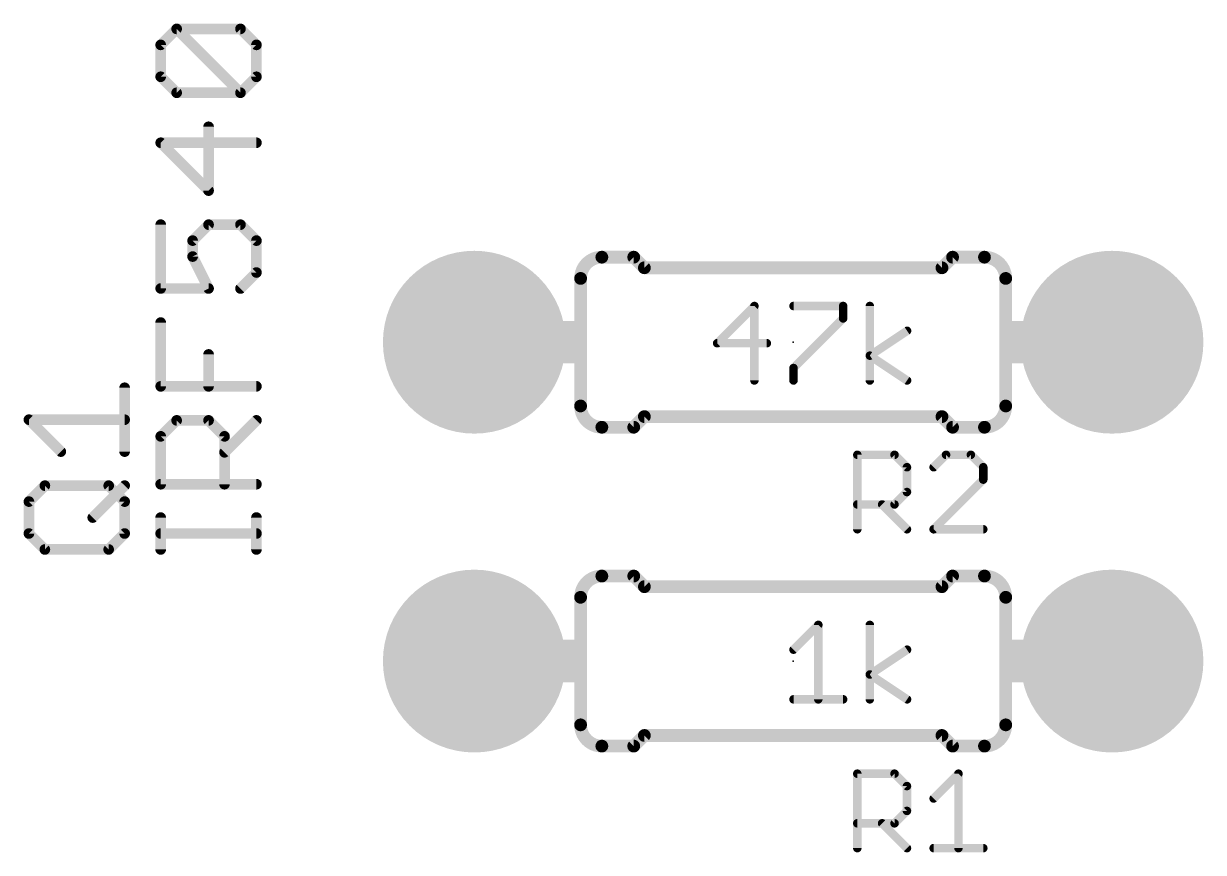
# Model space of a CAD drawing. Extents: x 28 to 146, y 32 to 158.
# Drawn here: x 58.11 to 72.21, y 136.14 to 146.05 of the extents above; entities that cross this region are included whole.
import ezdxf

# ---------------------------------------------------------------- set-up
doc = ezdxf.new("R2010")
doc.units = 0
for name, color, linetype in [('17', 94, 'CONTINUOUS'), ('21', 251, 'CONTINUOUS'), ('23', 178, 'CONTINUOUS'), ('25', 251, 'CONTINUOUS'), ('27', 251, 'CONTINUOUS'), ('51', 251, 'CONTINUOUS')]:
    doc.layers.add(name, color=color, linetype=linetype)

# ---------------------------------------------------------------- blocks, each defined once
blk = doc.blocks.new('RECT')
blk.add_solid([(-0.5, -0.5), (0.5, -0.5), (-0.5, 0.5), (0.5, 0.5)])
blk = doc.blocks.new('ROUNDP')
at = {"const_width": 0.5}
blk.add_lwpolyline([(0, -0.25, 1), (0, 0.25, 1), (0, -0.25)], format="xyb", dxfattribs=at)

msp = doc.modelspace()

# ---------------------------------------------------------------- linework, layer by layer
at = {"layer": '21'}
for points, const_width in [([(65.024, 143.256, 0.4142), (64.77, 143.002)], 0.1524), ([(65.024, 143.2941, 1), (65.024, 143.2179)], 0.0762), ([(65.024, 143.2179, 1), (65.024, 143.2941)], 0.0762), ([(65.4319, 143.2829, 1), (65.3781, 143.2291)], 0.0762), ([(65.405, 143.2179, 1), (65.405, 143.2941)], 0.0762), ([(69.215, 143.2941, 1), (69.215, 143.2179)], 0.0762), ([(69.2419, 143.2291, 1), (69.1881, 143.2829)], 0.0762), ([(69.85, 143.002, 0.4142), (69.596, 143.256)], 0.1524), ([(69.596, 143.2941, 1), (69.596, 143.2179)], 0.0762), ([(69.596, 143.2179, 1), (69.596, 143.2941)], 0.0762), ([(65.532, 143.1671, 1), (65.532, 143.0909)], 0.0762), ([(65.5051, 143.1021, 1), (65.5589, 143.1559)], 0.0762), ([(69.0611, 143.1559, 1), (69.1149, 143.1021)], 0.0762), ([(69.088, 143.0909, 1), (69.088, 143.1671)], 0.0762), ([(64.8081, 143.002, 1), (64.7319, 143.002)], 0.0762), ([(64.7319, 143.002, 1), (64.8081, 143.002)], 0.0762), ([(69.8881, 143.002, 1), (69.8119, 143.002)], 0.0762), ([(69.8119, 143.002, 1), (69.8881, 143.002)], 0.0762), ([(64.77, 141.478, 0.4142), (65.024, 141.224)], 0.1524), ([(64.8081, 141.478, 1), (64.7319, 141.478)], 0.0762), ([(69.596, 141.224, 0.4142), (69.85, 141.478)], 0.1524), ([(69.8881, 141.478, 1), (69.8119, 141.478)], 0.0762), ([(64.7319, 141.478, 1), (64.8081, 141.478)], 0.0762), ([(65.532, 141.3891, 1), (65.532, 141.3129)], 0.0762), ([(65.5589, 141.3241, 1), (65.5051, 141.3779)], 0.0762), ([(69.1149, 141.3779, 1), (69.0611, 141.3241)], 0.0762), ([(69.088, 141.3129, 1), (69.088, 141.3891)], 0.0762), ([(69.8119, 141.478, 1), (69.8881, 141.478)], 0.0762), ([(65.024, 141.2621, 1), (65.024, 141.1859)], 0.0762), ([(65.024, 141.1859, 1), (65.024, 141.2621)], 0.0762), ([(65.3781, 141.2509, 1), (65.4319, 141.1971)], 0.0762), ([(65.405, 141.1859, 1), (65.405, 141.2621)], 0.0762), ([(69.215, 141.2621, 1), (69.215, 141.1859)], 0.0762), ([(69.1881, 141.1971, 1), (69.2419, 141.2509)], 0.0762), ([(69.596, 141.2621, 1), (69.596, 141.1859)], 0.0762), ([(69.596, 141.1859, 1), (69.596, 141.2621)], 0.0762), ([(65.024, 139.446, 0.4142), (64.77, 139.192)], 0.1524), ([(65.024, 139.4841, 1), (65.024, 139.4079)], 0.0762), ([(65.024, 139.4079, 1), (65.024, 139.4841)], 0.0762), ([(65.4319, 139.4729, 1), (65.3781, 139.4191)], 0.0762), ([(65.405, 139.4079, 1), (65.405, 139.4841)], 0.0762), ([(69.215, 139.4841, 1), (69.215, 139.4079)], 0.0762), ([(69.2419, 139.4191, 1), (69.1881, 139.4729)], 0.0762), ([(69.85, 139.192, 0.4142), (69.596, 139.446)], 0.1524), ([(69.596, 139.4841, 1), (69.596, 139.4079)], 0.0762), ([(69.596, 139.4079, 1), (69.596, 139.4841)], 0.0762), ([(65.532, 139.3571, 1), (65.532, 139.2809)], 0.0762), ([(65.5051, 139.2921, 1), (65.5589, 139.3459)], 0.0762), ([(69.0611, 139.3459, 1), (69.1149, 139.2921)], 0.0762), ([(69.088, 139.2809, 1), (69.088, 139.3571)], 0.0762), ([(64.8081, 139.192, 1), (64.7319, 139.192)], 0.0762), ([(64.7319, 139.192, 1), (64.8081, 139.192)], 0.0762), ([(69.8881, 139.192, 1), (69.8119, 139.192)], 0.0762), ([(69.8119, 139.192, 1), (69.8881, 139.192)], 0.0762), ([(64.77, 137.668, 0.4142), (65.024, 137.414)], 0.1524), ([(64.8081, 137.668, 1), (64.7319, 137.668)], 0.0762), ([(69.596, 137.414, 0.4142), (69.85, 137.668)], 0.1524), ([(69.8881, 137.668, 1), (69.8119, 137.668)], 0.0762), ([(64.7319, 137.668, 1), (64.8081, 137.668)], 0.0762), ([(65.532, 137.5791, 1), (65.532, 137.5029)], 0.0762), ([(65.5589, 137.5141, 1), (65.5051, 137.5679)], 0.0762), ([(69.1149, 137.5679, 1), (69.0611, 137.5141)], 0.0762), ([(69.088, 137.5029, 1), (69.088, 137.5791)], 0.0762), ([(69.8119, 137.668, 1), (69.8881, 137.668)], 0.0762), ([(65.024, 137.4521, 1), (65.024, 137.3759)], 0.0762), ([(65.024, 137.3759, 1), (65.024, 137.4521)], 0.0762), ([(65.3781, 137.4409, 1), (65.4319, 137.3871)], 0.0762), ([(65.405, 137.3759, 1), (65.405, 137.4521)], 0.0762), ([(69.215, 137.4521, 1), (69.215, 137.3759)], 0.0762), ([(69.1881, 137.3871, 1), (69.2419, 137.4409)], 0.0762), ([(69.596, 137.4521, 1), (69.596, 137.3759)], 0.0762), ([(69.596, 137.3759, 1), (69.596, 137.4521)], 0.0762)]:
    msp.add_lwpolyline(points, format="xyb", dxfattribs=dict(at, const_width=const_width))
at = {"layer": '21', "const_width": 0.1524}
for points in [[(65.024, 143.256), (65.405, 143.256)], [(65.532, 143.129), (65.405, 143.256)], [(69.088, 143.129), (69.215, 143.256)], [(69.596, 143.256), (69.215, 143.256)], [(65.532, 143.129), (69.088, 143.129)], [(64.77, 143.002), (64.77, 141.478)], [(69.85, 143.002), (69.85, 141.478)], [(65.532, 141.351), (65.405, 141.224)], [(65.532, 141.351), (69.088, 141.351)], [(69.088, 141.351), (69.215, 141.224)], [(65.024, 141.224), (65.405, 141.224)], [(69.596, 141.224), (69.215, 141.224)], [(65.024, 139.446), (65.405, 139.446)], [(65.532, 139.319), (65.405, 139.446)], [(69.088, 139.319), (69.215, 139.446)], [(69.596, 139.446), (69.215, 139.446)], [(65.532, 139.319), (69.088, 139.319)], [(64.77, 139.192), (64.77, 137.668)], [(69.85, 139.192), (69.85, 137.668)], [(65.532, 137.541), (65.405, 137.414)], [(65.532, 137.541), (69.088, 137.541)], [(69.088, 137.541), (69.215, 137.414)], [(65.024, 137.414), (65.405, 137.414)], [(69.596, 137.414), (69.215, 137.414)]]:
    msp.add_lwpolyline(points, dxfattribs=at)
at = {"layer": '23'}
for p in [(67.31, 142.24), (67.31, 138.43)]:
    msp.add_point(p, dxfattribs=at)
at = {"layer": '25'}
for points, const_width in [([(59.3535, 141.6955, 1), (59.2899, 141.6955)], 0.0635), ([(58.1777, 141.346, 1), (58.1777, 141.2825)], 0.0635), ([(58.2002, 141.3367, 1), (58.1553, 141.2918)], 0.0635), ([(59.3217, 141.2825, 1), (59.3217, 141.346)], 0.0635), ([(58.5366, 140.9104, 1), (58.5815, 140.9553)], 0.0635), ([(59.2899, 140.9329, 1), (59.3535, 140.9329)], 0.0635), ([(68.1019, 140.8946, 1), (68.0511, 140.8946)], 0.0508), ([(68.0765, 140.92, 1), (68.0765, 140.8692)], 0.0508), ([(68.5394, 140.9125, 1), (68.5035, 140.8766)], 0.0508), ([(68.5214, 140.8692, 1), (68.5214, 140.92)], 0.0508), ([(69.137, 140.92, 1), (69.137, 140.8692)], 0.0508), ([(69.1549, 140.8766, 1), (69.119, 140.9125)], 0.0508), ([(69.4515, 140.9125, 1), (69.4156, 140.8766)], 0.0508), ([(69.4335, 140.8692, 1), (69.4335, 140.92)], 0.0508), ([(68.6951, 140.7463, 1), (68.6443, 140.7463)], 0.0508), ([(68.6517, 140.7283, 1), (68.6877, 140.7642)], 0.0508), ([(68.9707, 140.7642, 1), (69.0066, 140.7283)], 0.0508), ([(69.6072, 140.7463, 1), (69.5564, 140.7463)], 0.0508), ([(69.5639, 140.7283, 1), (69.5998, 140.7642)], 0.0508), ([(58.3684, 140.5579, 1), (58.3684, 140.4944)], 0.0635), ([(58.3908, 140.5037, 1), (58.3459, 140.5486)], 0.0635), ([(59.1535, 140.5486, 1), (59.1086, 140.5037)], 0.0635), ([(59.131, 140.4944, 1), (59.131, 140.5579)], 0.0635), ([(59.3442, 140.5037, 1), (59.2992, 140.5486)], 0.0635), ([(69.5564, 140.598, 1), (69.6072, 140.598)], 0.0508), ([(69.5998, 140.58, 1), (69.5639, 140.6159)], 0.0508), ([(68.6443, 140.4497, 1), (68.6951, 140.4497)], 0.0508), ([(68.6877, 140.4317, 1), (68.6517, 140.4676)], 0.0508), ([(58.2095, 140.3355, 1), (58.146, 140.3355)], 0.0635), ([(58.1553, 140.3579, 1), (58.2002, 140.313)], 0.0635), ([(59.3535, 140.3355, 1), (59.2899, 140.3355)], 0.0635), ([(59.2992, 140.313, 1), (59.3442, 140.3579)], 0.0635), ([(68.0765, 140.3268, 1), (68.0765, 140.276)], 0.0508), ([(68.3911, 140.3193, 1), (68.3552, 140.2834)], 0.0508), ([(68.5035, 140.3193, 1), (68.5394, 140.2834)], 0.0508), ([(68.5214, 140.276, 1), (68.5214, 140.3268)], 0.0508), ([(58.9179, 140.1673, 1), (58.9628, 140.1224)], 0.0635), ([(58.2002, 139.9766, 1), (58.1553, 139.9317)], 0.0635), ([(59.3442, 139.9317, 1), (59.2992, 139.9766)], 0.0635), ([(68.0511, 140.0048, 1), (68.1019, 140.0048)], 0.0508), ([(68.6517, 139.9868, 1), (68.6877, 140.0228)], 0.0508), ([(68.9707, 140.0228, 1), (69.0066, 139.9868)], 0.0508), ([(68.9887, 140.0302, 1), (68.9887, 139.9794)], 0.0508), ([(69.5818, 139.9794, 1), (69.5818, 140.0302)], 0.0508), ([(58.146, 139.9542, 1), (58.2095, 139.9542)], 0.0635), ([(59.2899, 139.9542, 1), (59.3535, 139.9542)], 0.0635), ([(58.3684, 139.7952, 1), (58.3684, 139.7318)], 0.0635), ([(58.3459, 139.741, 1), (58.3908, 139.786)], 0.0635), ([(59.1086, 139.786, 1), (59.1535, 139.741)], 0.0635), ([(59.131, 139.7318, 1), (59.131, 139.7952)], 0.0635), ([(68.1019, 137.0846, 1), (68.0511, 137.0846)], 0.0508), ([(68.0765, 137.11, 1), (68.0765, 137.0592)], 0.0508), ([(68.5394, 137.1025, 1), (68.5035, 137.0666)], 0.0508), ([(68.5214, 137.0592, 1), (68.5214, 137.11)], 0.0508), ([(69.3107, 137.0846, 1), (69.2599, 137.0846)], 0.0508), ([(69.3032, 137.0666, 1), (69.2673, 137.1025)], 0.0508), ([(68.6951, 136.9363, 1), (68.6443, 136.9363)], 0.0508), ([(68.6517, 136.9183, 1), (68.6877, 136.9542)], 0.0508), ([(68.9707, 136.8059, 1), (69.0066, 136.77)], 0.0508), ([(68.6443, 136.6397, 1), (68.6951, 136.6397)], 0.0508), ([(68.6877, 136.6217, 1), (68.6517, 136.6576)], 0.0508), ([(68.0765, 136.5168, 1), (68.0765, 136.466)], 0.0508), ([(68.3911, 136.5093, 1), (68.3552, 136.4734)], 0.0508), ([(68.5035, 136.5093, 1), (68.5394, 136.4734)], 0.0508), ([(68.5214, 136.466, 1), (68.5214, 136.5168)], 0.0508), ([(68.0511, 136.1948, 1), (68.1019, 136.1948)], 0.0508), ([(68.6517, 136.1768, 1), (68.6877, 136.2128)], 0.0508), ([(68.9887, 136.2202, 1), (68.9887, 136.1694)], 0.0508), ([(69.2599, 136.1948, 1), (69.3107, 136.1948)], 0.0508), ([(69.5818, 136.1694, 1), (69.5818, 136.2202)], 0.0508)]:
    msp.add_lwpolyline(points, format="xyb", dxfattribs=dict(at, const_width=const_width))
for points, const_width in [([(59.3217, 140.9329), (59.3217, 141.6955)], 0.127), ([(58.5591, 140.9329), (58.1777, 141.3142)], 0.127), ([(58.1777, 141.3142), (59.3217, 141.3142)], 0.127), ([(68.0765, 140.0048), (68.0765, 140.8946)], 0.1016), ([(68.0765, 140.8946), (68.5214, 140.8946)], 0.1016), ([(68.5214, 140.8946), (68.6697, 140.7463)], 0.1016), ([(69.137, 140.8946), (68.9887, 140.7463)], 0.1016), ([(69.4335, 140.8946), (69.137, 140.8946)], 0.1016), ([(69.5818, 140.7463), (69.4335, 140.8946)], 0.1016), ([(68.6697, 140.7463), (68.6697, 140.4497)], 0.1016), ([(69.5818, 140.598), (69.5818, 140.7463)], 0.1016), ([(58.1777, 140.3355), (58.3684, 140.5262)], 0.127), ([(58.3684, 140.5262), (59.131, 140.5262)], 0.127), ([(58.9404, 140.1448), (59.3217, 140.5262)], 0.127), ([(59.131, 140.5262), (59.3217, 140.3355)], 0.127), ([(68.9887, 140.0048), (69.5818, 140.598)], 0.1016), ([(68.6697, 140.4497), (68.5214, 140.3014)], 0.1016), ([(58.1777, 139.9542), (58.1777, 140.3355)], 0.127), ([(59.3217, 140.3355), (59.3217, 139.9542)], 0.127), ([(68.5214, 140.3014), (68.0765, 140.3014)], 0.1016), ([(68.3731, 140.3014), (68.6697, 140.0048)], 0.1016), ([(58.3684, 139.7635), (58.1777, 139.9542)], 0.127), ([(59.3217, 139.9542), (59.131, 139.7635)], 0.127), ([(69.5818, 140.0048), (68.9887, 140.0048)], 0.1016), ([(59.131, 139.7635), (58.3684, 139.7635)], 0.127), ([(68.0765, 136.1948), (68.0765, 137.0846)], 0.1016), ([(68.0765, 137.0846), (68.5214, 137.0846)], 0.1016), ([(68.5214, 137.0846), (68.6697, 136.9363)], 0.1016), ([(68.9887, 136.788), (69.2853, 137.0846)], 0.1016), ([(69.2853, 137.0846), (69.2853, 136.1948)], 0.1016), ([(68.6697, 136.9363), (68.6697, 136.6397)], 0.1016), ([(68.6697, 136.6397), (68.5214, 136.4914)], 0.1016), ([(68.5214, 136.4914), (68.0765, 136.4914)], 0.1016), ([(68.3731, 136.4914), (68.6697, 136.1948)], 0.1016), ([(68.9887, 136.1948), (69.5818, 136.1948)], 0.1016)]:
    msp.add_lwpolyline(points, dxfattribs=dict(at, const_width=const_width))
at = {"layer": '27'}
for points, const_width in [([(59.7525, 145.7927), (59.9432, 145.9833)], 0.127), ([(59.9432, 145.9833), (60.7058, 145.9833)], 0.127), ([(60.7058, 145.2207), (59.9432, 145.9833)], 0.127), ([(60.7058, 145.9833), (60.8965, 145.7927)], 0.127), ([(59.7525, 145.4113), (59.7525, 145.7927)], 0.127), ([(60.8965, 145.7927), (60.8965, 145.4113)], 0.127), ([(59.9432, 145.2207), (59.7525, 145.4113)], 0.127), ([(60.8965, 145.4113), (60.7058, 145.2207)], 0.127), ([(60.7058, 145.2207), (59.9432, 145.2207)], 0.127), ([(60.3245, 144.0513), (60.3245, 144.8139)], 0.127), ([(60.8965, 144.6233), (59.7525, 144.6233)], 0.127), ([(59.7525, 144.6233), (60.3245, 144.0513)], 0.127), ([(59.7525, 143.6445), (59.7525, 142.8819)], 0.127), ([(60.1339, 143.4539), (60.3245, 143.6445)], 0.127), ([(60.3245, 143.6445), (60.7058, 143.6445)], 0.127), ([(60.7058, 143.6445), (60.8965, 143.4539)], 0.127), ([(60.1339, 143.2632), (60.1339, 143.4539)], 0.127), ([(60.8965, 143.4539), (60.8965, 143.0726)], 0.127), ([(60.3245, 142.8819), (60.1339, 143.2632)], 0.127), ([(60.8965, 143.0726), (60.7058, 142.8819)], 0.127), ([(59.7525, 142.8819), (60.3245, 142.8819)], 0.127), ([(66.8469, 142.6726), (66.402, 142.2277)], 0.1016), ([(66.8469, 141.7828), (66.8469, 142.6726)], 0.1016), ([(67.3142, 142.6726), (67.9073, 142.6726)], 0.1016), ([(67.9073, 142.6726), (67.9073, 142.5243)], 0.1016), ([(68.2263, 141.7828), (68.2263, 142.6726)], 0.1016), ([(59.7525, 141.7125), (59.7525, 142.4751)], 0.127), ([(67.9073, 142.5243), (67.3142, 141.9311)], 0.1016), ([(68.2263, 142.0794), (68.6712, 142.376)], 0.1016), ([(66.402, 142.2277), (66.9952, 142.2277)], 0.1016), ([(60.3245, 141.7125), (60.3245, 142.0938)], 0.127), ([(68.6712, 141.7828), (68.2263, 142.0794)], 0.1016), ([(67.3142, 141.9311), (67.3142, 141.7828)], 0.1016), ([(60.8965, 141.7125), (59.7525, 141.7125)], 0.127), ([(59.7525, 141.1151), (59.9432, 141.3057)], 0.127), ([(59.9432, 141.3057), (60.3245, 141.3057)], 0.127), ([(60.3245, 141.3057), (60.5152, 141.1151)], 0.127), ([(60.5152, 140.9244), (60.8965, 141.3057)], 0.127), ([(59.7525, 140.5431), (59.7525, 141.1151)], 0.127), ([(60.5152, 141.1151), (60.5152, 140.5431)], 0.127), ([(60.8965, 140.5431), (59.7525, 140.5431)], 0.127), ([(59.7525, 139.7635), (59.7525, 140.1448)], 0.127), ([(60.8965, 139.7635), (60.8965, 140.1448)], 0.127), ([(60.8965, 139.9542), (59.7525, 139.9542)], 0.127), ([(67.3142, 138.566), (67.6107, 138.8626)], 0.1016), ([(67.6107, 138.8626), (67.6107, 137.9728)], 0.1016), ([(68.2263, 137.9728), (68.2263, 138.8626)], 0.1016), ([(68.2263, 138.2694), (68.6712, 138.566)], 0.1016), ([(68.6712, 137.9728), (68.2263, 138.2694)], 0.1016), ([(67.3142, 137.9728), (67.9073, 137.9728)], 0.1016)]:
    msp.add_lwpolyline(points, dxfattribs=dict(at, const_width=const_width))
for points, const_width in [([(59.9432, 146.0151, 1), (59.9432, 145.9516)], 0.0635), ([(59.9656, 146.0058, 1), (59.9207, 145.9609)], 0.0635), ([(59.9656, 145.9609, 1), (59.9207, 146.0058)], 0.0635), ([(60.7283, 146.0058, 1), (60.6834, 145.9609)], 0.0635), ([(60.7058, 145.9516, 1), (60.7058, 146.0151)], 0.0635), ([(59.7843, 145.7927, 1), (59.7208, 145.7927)], 0.0635), ([(59.7301, 145.8151, 1), (59.775, 145.7702)], 0.0635), ([(60.9283, 145.7927, 1), (60.8648, 145.7927)], 0.0635), ([(60.874, 145.7702, 1), (60.919, 145.8151)], 0.0635), ([(59.7208, 145.4113, 1), (59.7843, 145.4113)], 0.0635), ([(59.775, 145.4338, 1), (59.7301, 145.3889)], 0.0635), ([(60.8648, 145.4113, 1), (60.9283, 145.4113)], 0.0635), ([(60.919, 145.3889, 1), (60.874, 145.4338)], 0.0635), ([(59.9432, 145.2524, 1), (59.9432, 145.1889)], 0.0635), ([(59.9207, 145.1982, 1), (59.9656, 145.2431)], 0.0635), ([(60.6834, 145.2431, 1), (60.7283, 145.1982)], 0.0635), ([(60.6834, 145.1982, 1), (60.7283, 145.2431)], 0.0635), ([(60.7058, 145.1889, 1), (60.7058, 145.2524)], 0.0635), ([(60.3563, 144.8139, 1), (60.2928, 144.8139)], 0.0635), ([(59.7525, 144.655, 1), (59.7525, 144.5915)], 0.0635), ([(59.775, 144.6457, 1), (59.7301, 144.6008)], 0.0635), ([(60.8965, 144.5915, 1), (60.8965, 144.655)], 0.0635), ([(60.2928, 144.0513, 1), (60.3563, 144.0513)], 0.0635), ([(60.3021, 144.0288, 1), (60.347, 144.0737)], 0.0635), ([(59.7843, 143.6445, 1), (59.7208, 143.6445)], 0.0635), ([(60.3245, 143.6763, 1), (60.3245, 143.6128)], 0.0635), ([(60.347, 143.6221, 1), (60.3021, 143.667)], 0.0635), ([(60.7283, 143.667, 1), (60.6834, 143.6221)], 0.0635), ([(60.7058, 143.6128, 1), (60.7058, 143.6763)], 0.0635), ([(60.1656, 143.4539, 1), (60.1021, 143.4539)], 0.0635), ([(60.1114, 143.4763, 1), (60.1563, 143.4314)], 0.0635), ([(60.9283, 143.4539, 1), (60.8648, 143.4539)], 0.0635), ([(60.874, 143.4314, 1), (60.919, 143.4763)], 0.0635), ([(60.1021, 143.2632, 1), (60.1656, 143.2632)], 0.0635), ([(60.1622, 143.2774, 1), (60.1055, 143.249)], 0.0635), ([(60.8648, 143.0726, 1), (60.9283, 143.0726)], 0.0635), ([(60.919, 143.0501, 1), (60.874, 143.095)], 0.0635), ([(59.7525, 142.9136, 1), (59.7525, 142.8501)], 0.0635), ([(59.7208, 142.8819, 1), (59.7843, 142.8819)], 0.0635), ([(60.2961, 142.8677, 1), (60.3529, 142.8961)], 0.0635), ([(60.3245, 142.8501, 1), (60.3245, 142.9136)], 0.0635), ([(60.6834, 142.9043, 1), (60.7283, 142.8594)], 0.0635), ([(66.8723, 142.6726, 1), (66.8215, 142.6726)], 0.0508), ([(66.8649, 142.6546, 1), (66.8289, 142.6905)], 0.0508), ([(67.3142, 142.698, 1), (67.3142, 142.6472)], 0.0508), ([(67.9327, 142.6726, 1), (67.8819, 142.6726)], 0.0508), ([(67.9073, 142.6472, 1), (67.9073, 142.698)], 0.0508), ([(68.2517, 142.6726, 1), (68.2009, 142.6726)], 0.0508), ([(59.7843, 142.4751, 1), (59.7208, 142.4751)], 0.0635), ([(67.8819, 142.5243, 1), (67.9327, 142.5243)], 0.0508), ([(67.9253, 142.5063, 1), (67.8894, 142.5422)], 0.0508), ([(68.6853, 142.3548, 1), (68.6571, 142.3971)], 0.0508), ([(66.402, 142.2531, 1), (66.402, 142.2023)], 0.0508), ([(66.3841, 142.2456, 1), (66.42, 142.2097)], 0.0508), ([(66.9952, 142.2023, 1), (66.9952, 142.2531)], 0.0508), ([(60.3563, 142.0938, 1), (60.2928, 142.0938)], 0.0635), ([(68.2404, 142.1005, 1), (68.2122, 142.0583)], 0.0508), ([(68.2122, 142.1005, 1), (68.2404, 142.0583)], 0.0508), ([(67.2962, 141.9491, 1), (67.3321, 141.9131)], 0.0508), ([(67.3396, 141.9311, 1), (67.2888, 141.9311)], 0.0508), ([(68.6571, 141.7617, 1), (68.6853, 141.8039)], 0.0508), ([(59.7525, 141.7442, 1), (59.7525, 141.6807)], 0.0635), ([(59.7208, 141.7125, 1), (59.7843, 141.7125)], 0.0635), ([(60.2928, 141.7125, 1), (60.3563, 141.7125)], 0.0635), ([(60.8965, 141.6807, 1), (60.8965, 141.7442)], 0.0635), ([(66.8215, 141.7828, 1), (66.8723, 141.7828)], 0.0508), ([(67.2888, 141.7828, 1), (67.3396, 141.7828)], 0.0508), ([(68.2009, 141.7828, 1), (68.2517, 141.7828)], 0.0508), ([(59.9432, 141.3375, 1), (59.9432, 141.274)], 0.0635), ([(59.9656, 141.2833, 1), (59.9207, 141.3282)], 0.0635), ([(60.347, 141.3282, 1), (60.3021, 141.2833)], 0.0635), ([(60.3245, 141.274, 1), (60.3245, 141.3375)], 0.0635), ([(60.919, 141.2833, 1), (60.874, 141.3282)], 0.0635), ([(59.7843, 141.1151, 1), (59.7208, 141.1151)], 0.0635), ([(59.7301, 141.1375, 1), (59.775, 141.0926)], 0.0635), ([(60.5469, 141.1151, 1), (60.4834, 141.1151)], 0.0635), ([(60.4927, 141.0926, 1), (60.5376, 141.1375)], 0.0635), ([(60.4927, 140.9469, 1), (60.5376, 140.902)], 0.0635), ([(59.7525, 140.5748, 1), (59.7525, 140.5113)], 0.0635), ([(59.7208, 140.5431, 1), (59.7843, 140.5431)], 0.0635), ([(60.4834, 140.5431, 1), (60.5469, 140.5431)], 0.0635), ([(60.8965, 140.5113, 1), (60.8965, 140.5748)], 0.0635), ([(59.7843, 140.1448, 1), (59.7208, 140.1448)], 0.0635), ([(60.9283, 140.1448, 1), (60.8648, 140.1448)], 0.0635), ([(59.7525, 139.9859, 1), (59.7525, 139.9224)], 0.0635), ([(60.8965, 139.9224, 1), (60.8965, 139.9859)], 0.0635), ([(59.7208, 139.7635, 1), (59.7843, 139.7635)], 0.0635), ([(60.8648, 139.7635, 1), (60.9283, 139.7635)], 0.0635), ([(67.6361, 138.8626, 1), (67.5853, 138.8626)], 0.0508), ([(67.6287, 138.8446, 1), (67.5928, 138.8805)], 0.0508), ([(68.2517, 138.8626, 1), (68.2009, 138.8626)], 0.0508), ([(67.2962, 138.5839, 1), (67.3321, 138.548)], 0.0508), ([(68.6853, 138.5448, 1), (68.6571, 138.5871)], 0.0508), ([(68.2404, 138.2905, 1), (68.2122, 138.2483)], 0.0508), ([(68.2122, 138.2905, 1), (68.2404, 138.2483)], 0.0508), ([(67.3142, 137.9982, 1), (67.3142, 137.9474)], 0.0508), ([(67.9073, 137.9474, 1), (67.9073, 137.9982)], 0.0508), ([(67.5853, 137.9728, 1), (67.6361, 137.9728)], 0.0508), ([(68.2009, 137.9728, 1), (68.2517, 137.9728)], 0.0508), ([(68.6571, 137.9517, 1), (68.6853, 137.9939)], 0.0508)]:
    msp.add_lwpolyline(points, format="xyb", dxfattribs=dict(at, const_width=const_width))
at = {"layer": '51', "const_width": 0.508}
for points in [[(63.5, 142.24), (64.389, 142.24)], [(71.12, 142.24), (70.231, 142.24)], [(63.5, 138.43), (64.389, 138.43)], [(71.12, 138.43), (70.231, 138.43)]]:
    msp.add_lwpolyline(points, dxfattribs=at)
at = {"layer": '51', "const_width": 0.254}
for points in [[(63.5, 142.367, 1), (63.5, 142.113)], [(64.389, 142.113, 1), (64.389, 142.367)], [(70.231, 142.367, 1), (70.231, 142.113)], [(71.12, 142.113, 1), (71.12, 142.367)], [(63.5, 138.557, 1), (63.5, 138.303)], [(64.389, 138.303, 1), (64.389, 138.557)], [(70.231, 138.557, 1), (70.231, 138.303)], [(71.12, 138.303, 1), (71.12, 138.557)]]:
    msp.add_lwpolyline(points, format="xyb", dxfattribs=at)

# ---------------------------------------------------------------- block references
at = {"layer": '17', "xscale": 2.1844, "yscale": 2.1844, "rotation": 180}
for p in [(63.5, 142.24), (71.12, 142.24), (63.5, 138.43), (71.12, 138.43)]:
    msp.add_blockref('ROUNDP', p, dxfattribs=at)
at = {"layer": '21', "xscale": 0.381, "yscale": 0.508, "rotation": 180}
for p in [(64.5795, 142.24), (70.0405, 142.24), (64.5795, 138.43), (70.0405, 138.43)]:
    msp.add_blockref('RECT', p, dxfattribs=at)

doc.saveas('drawing.dxf')
